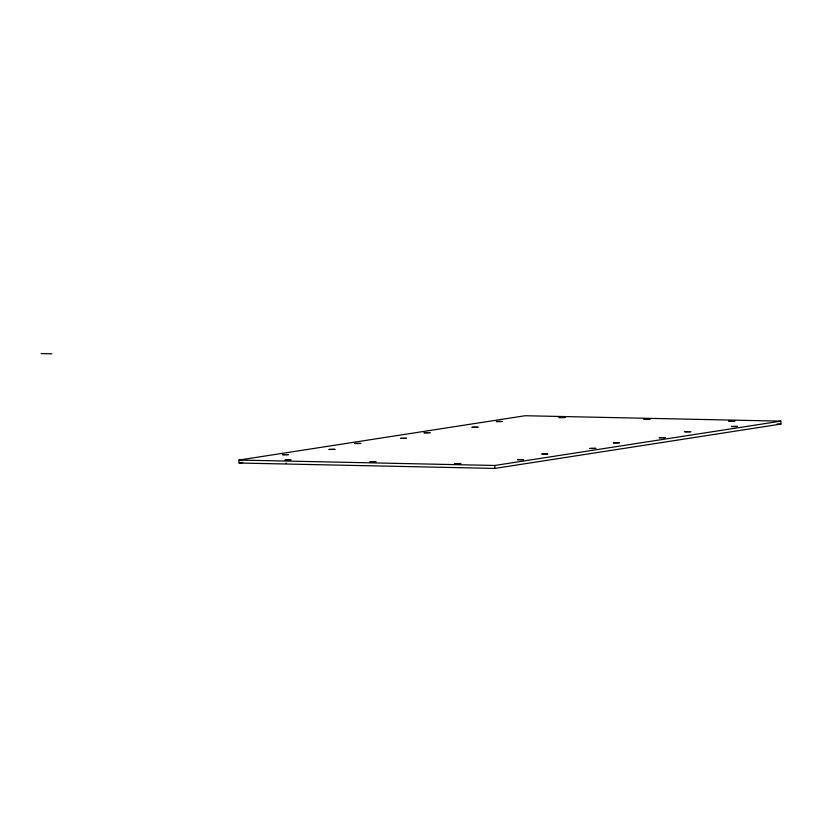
<?xml version="1.0" encoding="UTF-8"?>
<svg xmlns="http://www.w3.org/2000/svg" width="822" height="822" viewBox="0 0 822 822"><rect width="100%" height="100%" fill="white"/><g stroke="black" fill="none" stroke-linecap="round" stroke-linejoin="round"><path stroke-width="1.23" d="M238.997 460.063L525.042 415.737L780.838 421.131L780.9 424.08L494.854 468.417L239.058 463.022L238.997 460.063L494.793 465.468L780.838 421.131M239.058 463.022L242.86 462.426M41.1 353.583L51.868 353.809M777.067 424.008L780.9 424.08M285.964 463.197L286.59 463.218M494.793 465.468L494.854 468.417M282.583 454.689L288.409 454.628L282.583 454.689M285.1 460.043L290.926 459.981L285.1 460.043M329.057 449.439L334.883 449.367L329.057 449.439M354.806 443.5L360.642 443.428L354.806 443.5M400.571 438.362L406.397 438.29L400.571 438.362M370.044 461.841L375.88 461.769L370.044 461.841M424.152 432.752L429.988 432.68L424.152 432.752M472.075 427.276L477.911 427.204L472.075 427.276M496.385 421.552L502.221 421.481L496.385 421.552M454.885 463.629L460.71 463.557L454.885 463.629M559.104 417.576L564.93 417.504L559.104 417.576M517.706 459.652L523.542 459.59L517.706 459.652M541.904 453.939L547.74 453.867L541.904 453.939M589.939 448.463L595.775 448.391L589.939 448.463M644.047 419.374L649.883 419.302L644.047 419.374M613.418 442.853L619.243 442.781L613.418 442.853M659.285 437.715L665.111 437.643L659.285 437.715M684.921 431.766L690.757 431.694L684.921 431.766M728.888 421.162L734.714 421.09L728.888 421.162M731.518 426.515L737.344 426.443L731.518 426.515"/></g></svg>
